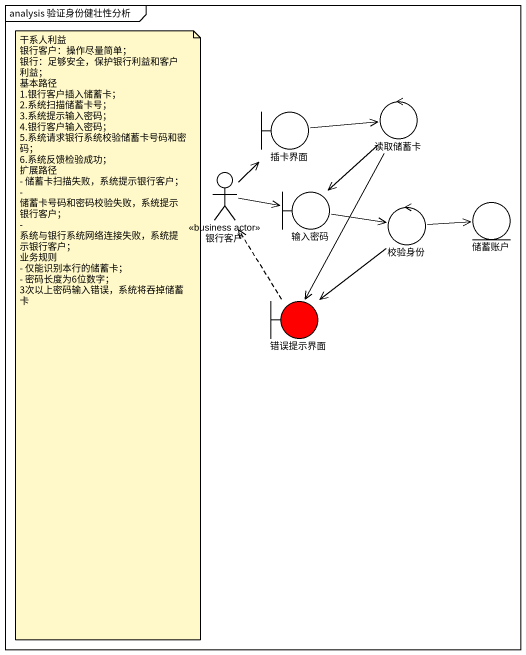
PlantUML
@startuml
mainframe analysis 验证身份健壮性分析
control 读取储蓄卡
boundary 插卡界面
actor 银行客户 <<business actor>>
boundary 输入密码
control 校验身份
entity 储蓄账户
boundary 错误提示界面 #FF0000
读取储蓄卡 --> 输入密码
读取储蓄卡 --> 错误提示界面
插卡界面 -right-> 读取储蓄卡
银行客户 -up-> 插卡界面
银行客户 -right-> 输入密码
输入密码 -right-> 校验身份
校验身份 -right-> 储蓄账户
校验身份 --> 错误提示界面
错误提示界面 .up.> 银行客户
note as N1
  干系人利益
  银行客户：操作尽量简单；
  银行：足够安全，保护银行利益和客户利益；
  基本路径
  1.银行客户插入储蓄卡；
  2.系统扫描储蓄卡号；
  3.系统提示输入密码；
  4.银行客户输入密码；
  5.系统请求银行系统校验储蓄卡号码和密码；
  6.系统反馈检验成功；
  扩展路径
  - 储蓄卡扫描失败，系统提示银行客户；
  - 储蓄卡号码和密码校验失败，系统提示银行客户；
  - 系统与银行系统网络连接失败，系统提示银行客户；
  业务规则
  - 仅能识别本行的储蓄卡；
  - 密码长度为6位数字；
  3次以上密码输入错误，系统将吞掉储蓄卡
end note
@enduml
